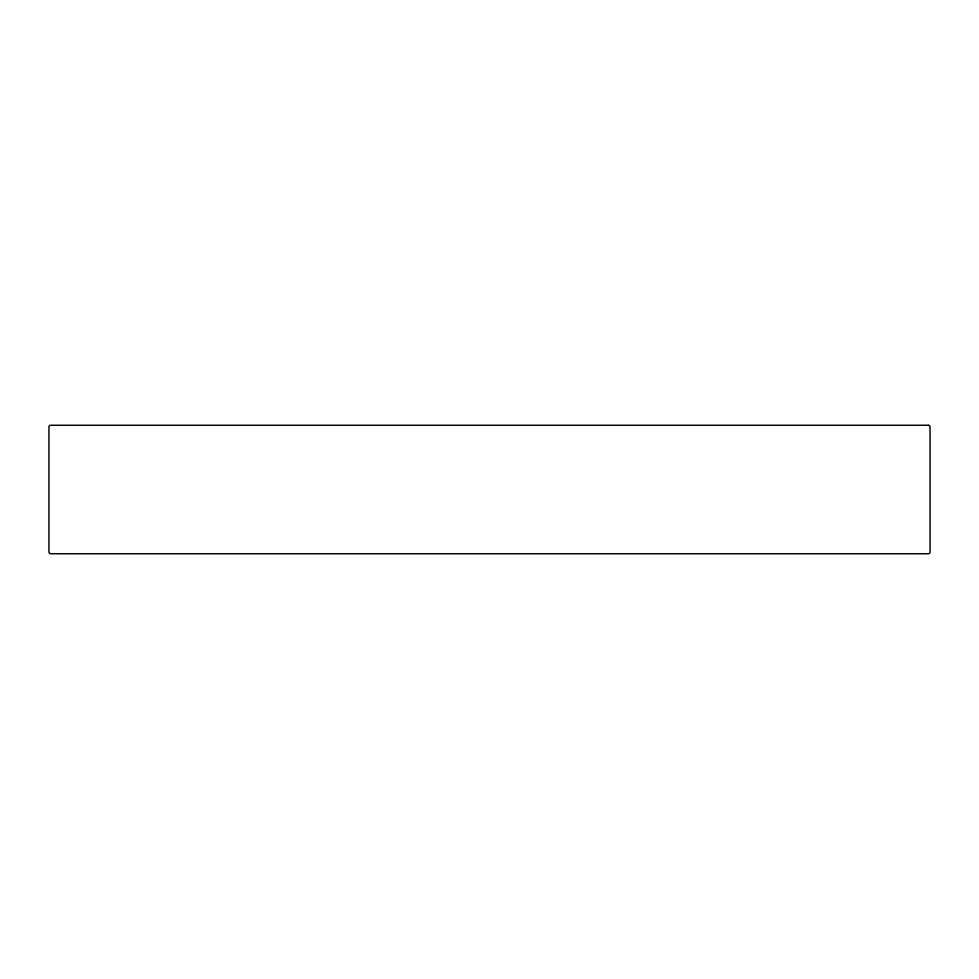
<?xml version="1.0" encoding="UTF-8"?>
<svg xmlns="http://www.w3.org/2000/svg" width="979" height="979" viewBox="0 0 979 979"><rect width="100%" height="100%" fill="white"/><g stroke="black" fill="none" stroke-linecap="round" stroke-linejoin="round"><path stroke-width="1.47" d="M928.214 425.253L50.786 425.253A1.836 1.836 0 0 0 48.95 427.089L48.95 551.911A1.836 1.836 0 0 0 50.786 553.747L928.214 553.747A1.836 1.836 0 0 0 930.05 551.911L930.05 427.089A1.836 1.836 0 0 0 928.214 425.253"/></g></svg>
